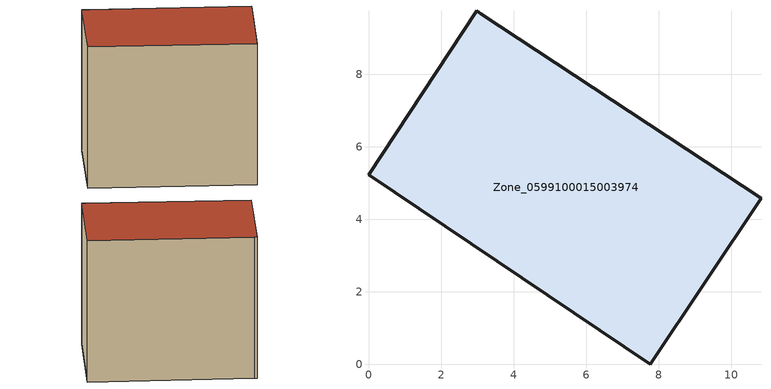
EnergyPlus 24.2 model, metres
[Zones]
Zone_0599100015003974
 floor ground (C_G): 0,5.22 2.99,9.75 3.1,9.67 10.82,4.58 7.77,0 z0.42
 wall outside (C_F): 2.99,9.75 0,5.22 7.77,0 10.82,4.58 3.1,9.67 2.99,9.75 z0.42:8.84
 roof outside (C_R): 10.82,4.58 3.1,9.67 2.99,9.75 0,5.22 7.77,0 z8.84
[BUILDING]
Pand.0599100015003974: North Axis=0; Terrain=City; Loads Convergence Tolerance Value=0.04; Temperature Convergence Tolerance Value=0.4; Solar Distribution=FullExterior; Maximum Number of Warmup Days=25; Minimum Number of Warmup Days=1
[Site:Location]
Rotterdam.The.Hague.AP_ZH_NLD Design_Conditions: Latitude=51.96; Longitude=4.45; Time Zone=1; Elevation=-4.5
[SITE:GROUNDTEMPERATURE:BUILDINGSURFACE]
18, 18, 18, 18, 18, 18, 18, 18, 18, 18, 18, 18
[MATERIAL] Thermal Absorptance=0.9; Solar Absorptance=0.7; Visible Absorptance=0.7
Name | Roughness | Thickness | Conductivity | Density | Specific Heat
G.TC.1975-1991 | MediumSmooth | 0.15 | 0.288461 | 540 | 1210
F.TC.1975-1991 | Rough | 0.3 | 0.230769 | 1920 | 840
R.TC.1975-1991 | MediumRough | 0.2 | 0.153846 | 1500 | 1000
[CONSTRUCTION]
C_G: G.TC.1975-1991
C_F: F.TC.1975-1991
C_R: R.TC.1975-1991
[ZONE]
Zone_0599100015003974: Type=1; Multiplier=1; Ceiling Height=Autocalculate; Volume=Autocalculate; Floor Area=autocalculate; Part of Total Floor Area=Yes
[ZONEINFILTRATION:DESIGNFLOWRATE]
Infil_Zone_0599100015003974: Zone or ZoneList or Space or SpaceList=Zone_0599100015003974; Schedule=AlwaysOn; Design Flow Rate Calculation Method=Flow/Area; Flow Rate per Floor Area=0.003; Constant Term Coefficient=1; Temperature Term Coefficient=0; Velocity Term Coefficient=0; Velocity Squared Term Coefficient=0
[HVACTEMPLATE:ZONE:IDEALLOADSAIRSYSTEM]
Zone_0599100015003974: Maximum Heating Supply Air Temperature=50; Minimum Cooling Supply Air Temperature=13; Maximum Heating Supply Air Humidity Ratio=0.0156; Minimum Cooling Supply Air Humidity Ratio=0.0077; Heating Limit=NoLimit; Cooling Limit=NoLimit; Dehumidification Control Type=ConstantSensibleHeatRatio; Cooling Sensible Heat Ratio=0.7; Dehumidification Setpoint=60; Humidification Control Type=None; Humidification Setpoint=30; Outdoor Air Method=None; Outdoor Air Flow Rate per Person=0.00944; Outdoor Air Flow Rate per Zone Floor Area=0; Outdoor Air Flow Rate per Zone=0; Demand Controlled Ventilation Type=None; Outdoor Air Economizer Type=NoEconomizer; Heat Recovery Type=None; Sensible Heat Recovery Effectiveness=0.7; Latent Heat Recovery Effectiveness=0.65
[ZONECONTROL:THERMOSTAT]
ThermostatControl_Zone_0599100015003974: Zone or ZoneList=Zone_0599100015003974; Control Type Schedule=DualSetpointControlType; Control 1=Thermostat_Zone_0599100015003974; Temperature Difference Between Cutout And Setpoint=0
[THERMOSTATSETPOINT:DUALSETPOINT]
Thermostat_Zone_0599100015003974: Heating Setpoint Temperature Schedule=HeatingSetpoint_Zone_0599100015003974; Cooling Setpoint Temperature Schedule=CoolingSetpoint_Zone_0599100015003974
[SCHEDULE:COMPACT]
HeatingSetpoint_Zone_0599100015003974: Through: 12/31, For: AllDays, Until: 24:00, 21
CoolingSetpoint_Zone_0599100015003974: Through: 12/31, For: AllDays, Until: 24:00, 24
DualSetpointControlType: Through: 12/31, For: AllDays, Until: 24:00, 4
AlwaysOn: Through: 12/31, For: AllDays, Until: 24:00, 1
